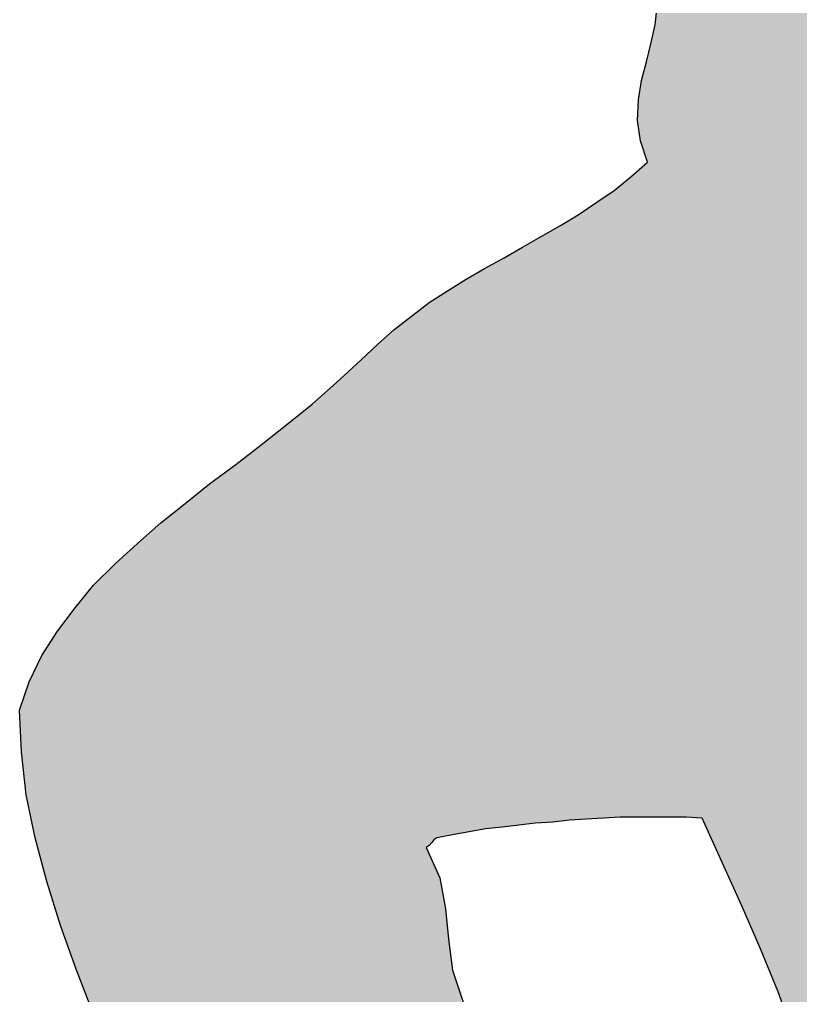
# Model space of a CAD drawing. Extents: x -56 to 20, y -64 to 129.
# Drawn here: x -36.37 to -5.65, y -4.65 to 33.75 of the extents above; entities that cross this region are included whole.
import ezdxf

# ---------------------------------------------------------------- set-up
doc = ezdxf.new("R2010")
doc.units = 0
doc.layers.get('0').update_dxf_attribs({"linetype": 'CONTINUOUS'})

# ---------------------------------------------------------------- blocks, each defined once
blk = doc.blocks.new('*U0')
for points in [[(-5.384, -7.914), (-5.921, 106.252), (-5.384, 106.42)], [(-5.959, -6.085), (-6.496, 105.971), (-5.959, 106.24)], [(-5.921, -6.189), (-5.959, 106.24), (-5.921, 106.252)], [(-5.959, -6.085), (-5.959, 106.24), (-5.921, -6.189)], [(-5.921, -6.189), (-5.921, 106.252), (-5.384, -7.914)], [(-7.033, -3.283), (-7.225, 105.491), (-7.033, 105.627)], [(-6.534, -4.502), (-7.033, 105.627), (-6.534, 105.947)], [(-7.033, -3.283), (-7.033, 105.627), (-6.534, -4.502)], [(-6.496, -4.606), (-6.534, 105.947), (-6.496, 105.971)], [(-6.534, -4.502), (-6.534, 105.947), (-6.496, -4.606)], [(-6.496, -4.606), (-6.496, 105.971), (-5.959, -6.085)], [(-7.57, -2.015), (-7.954, 104.919), (-7.57, 105.244)], [(-7.225, -2.815), (-7.57, 105.244), (-7.225, 105.491)], [(-7.57, -2.015), (-7.57, 105.244), (-7.225, -2.815)], [(-7.225, -2.815), (-7.225, 105.491), (-7.033, -3.283)], [(-8.068, -0.875), (-8.452, 104.466), (-8.068, 104.821)], [(-7.954, -1.128), (-8.068, 104.821), (-7.954, 104.919)], [(-8.068, -0.875), (-8.068, 104.821), (-7.954, -1.128)], [(-7.954, -1.128), (-7.954, 104.919), (-7.57, -2.015)], [(-8.452, -0.032), (-8.452, 104.466), (-8.068, -0.875)], [(-8.566, 0.221), (-8.606, 99.007), (-8.566, 99.062)], [(-8.452, -0.032), (-8.566, 99.062), (-8.452, 99.223)], [(-8.566, 0.221), (-8.566, 99.062), (-8.452, -0.032)], [(-8.835, 0.811), (-8.989, 98.519), (-8.835, 98.685)], [(-8.72, 0.559), (-8.835, 98.685), (-8.72, 98.846)], [(-8.835, 0.811), (-8.835, 98.685), (-8.72, 0.559)], [(-8.681, 0.473), (-8.72, 98.846), (-8.681, 98.901)], [(-8.72, 0.559), (-8.72, 98.846), (-8.681, 0.473)], [(-8.606, 0.307), (-8.681, 98.901), (-8.606, 99.007)], [(-8.681, 0.473), (-8.681, 98.901), (-8.606, 0.307)], [(-8.606, 0.307), (-8.606, 99.007), (-8.566, 0.221)], [(-9.181, 1.569), (-9.295, 98.187), (-9.181, 98.312)], [(-9.104, 1.4), (-9.181, 98.312), (-9.104, 98.395)], [(-9.181, 1.569), (-9.181, 98.312), (-9.104, 1.4)], [(-8.989, 1.149), (-9.104, 98.395), (-8.989, 98.519)], [(-9.104, 1.4), (-9.104, 98.395), (-8.989, 1.149)], [(-8.989, 1.149), (-8.989, 98.519), (-8.835, 0.811)], [(-9.525, 2.324), (-9.564, 97.874), (-9.525, 97.92)], [(-9.372, 1.989), (-9.525, 97.92), (-9.372, 98.098)], [(-9.525, 2.324), (-9.525, 97.92), (-9.372, 1.989)], [(-9.295, 1.821), (-9.372, 98.098), (-9.295, 98.187)], [(-9.372, 1.989), (-9.372, 98.098), (-9.295, 1.821)], [(-9.295, 1.821), (-9.295, 98.187), (-9.181, 1.569)], [(-9.755, 2.338), (-10.139, 97.236), (-9.755, 97.65)], [(-9.641, 2.331), (-9.755, 97.65), (-9.641, 97.784)], [(-9.755, 2.338), (-9.755, 97.65), (-9.641, 2.331)], [(-9.564, 2.326), (-9.641, 97.784), (-9.564, 97.874)], [(-9.641, 2.331), (-9.641, 97.784), (-9.564, 2.326)], [(-9.564, 2.326), (-9.564, 97.874), (-9.525, 2.324)], [(-10.216, 2.361), (-10.293, 97.033), (-10.216, 97.152)], [(-10.177, 2.361), (-10.216, 97.152), (-10.177, 97.195)], [(-10.216, 2.361), (-10.216, 97.152), (-10.177, 2.361)], [(-10.139, 2.361), (-10.177, 97.195), (-10.139, 97.236)], [(-10.177, 2.361), (-10.177, 97.195), (-10.139, 2.361)], [(-10.139, 2.361), (-10.139, 97.236), (-9.755, 2.338)], [(-10.445, 2.361), (-10.561, 96.615), (-10.445, 96.796)], [(-10.293, 2.361), (-10.445, 96.796), (-10.293, 97.033)], [(-10.445, 2.361), (-10.445, 96.796), (-10.293, 2.361)], [(-10.293, 2.361), (-10.293, 97.033), (-10.216, 2.361)], [(-10.561, 2.361), (-10.637, 96.451), (-10.561, 96.615)], [(-10.637, 2.361), (-10.637, 96.451), (-10.561, 2.361)], [(-10.561, 2.361), (-10.561, 96.615), (-10.445, 2.361)], [(-10.676, 2.361), (-10.791, 94.481), (-10.676, 94.957)], [(-10.637, 2.361), (-10.676, 94.957), (-10.637, 95.119)], [(-10.676, 2.361), (-10.676, 94.957), (-10.637, 2.361)], [(-10.791, 2.361), (-10.828, 94.324), (-10.791, 94.481)], [(-10.791, 2.361), (-10.791, 94.481), (-10.676, 2.361)], [(-10.905, 2.361), (-11.289, 93.621), (-10.905, 94.113)], [(-10.868, 2.361), (-10.905, 94.113), (-10.868, 94.161)], [(-10.905, 2.361), (-10.905, 94.113), (-10.868, 2.361)], [(-10.828, 2.361), (-10.868, 94.161), (-10.828, 94.324)], [(-10.868, 2.361), (-10.868, 94.161), (-10.828, 2.361)], [(-10.828, 2.361), (-10.828, 94.324), (-10.791, 2.361)], [(-11.289, 2.361), (-11.289, 93.621), (-10.905, 2.361)], [(-11.289, 2.361), (-11.366, 33.536), (-11.289, 34.265)], [(-11.366, 2.361), (-11.405, 33.36), (-11.366, 33.536)], [(-11.366, 2.361), (-11.366, 33.536), (-11.289, 2.361)], [(-11.443, 2.361), (-11.52, 32.845), (-11.443, 33.191)], [(-11.405, 2.361), (-11.443, 33.191), (-11.405, 33.36)], [(-11.443, 2.361), (-11.443, 33.191), (-11.405, 2.361)], [(-11.405, 2.361), (-11.405, 33.36), (-11.366, 2.361)], [(-11.52, 2.361), (-11.672, 32.237), (-11.52, 32.845)], [(-11.52, 2.361), (-11.52, 32.845), (-11.443, 2.361)], [(-11.711, 28.254), (-11.903, 31.351), (-11.711, 32.08)], [(-11.672, 28.131), (-11.711, 32.08), (-11.672, 32.237)], [(-11.711, 28.254), (-11.711, 32.08), (-11.672, 28.131)], [(-11.672, 2.361), (-11.672, 32.237), (-11.52, 2.361)], [(-11.903, 28.856), (-11.941, 31.099), (-11.903, 31.351)], [(-11.903, 28.856), (-11.903, 31.351), (-11.711, 28.254)], [(-11.941, 28.974), (-12.018, 30.584), (-11.941, 31.099)], [(-11.941, 28.974), (-11.941, 31.099), (-11.903, 28.856)], [(-12.018, 29.508), (-12.057, 29.78), (-12.018, 30.584)], [(-12.018, 29.508), (-12.018, 30.584), (-11.941, 28.974)], [(-11.711, 2.361), (-11.903, 27.927), (-11.711, 28.096)], [(-11.672, 2.361), (-11.711, 28.096), (-11.672, 28.131)], [(-11.711, 2.361), (-11.711, 28.096), (-11.672, 2.361)], [(-12.095, 2.361), (-12.324, 27.556), (-12.095, 27.758)], [(-12.057, 2.361), (-12.095, 27.758), (-12.057, 27.791)], [(-12.095, 2.361), (-12.095, 27.758), (-12.057, 2.361)], [(-12.018, 2.361), (-12.057, 27.791), (-12.018, 27.826)], [(-12.057, 2.361), (-12.057, 27.791), (-12.018, 2.361)], [(-11.941, 2.361), (-12.018, 27.826), (-11.941, 27.894)], [(-12.018, 2.361), (-12.018, 27.826), (-11.941, 2.361)], [(-11.903, 2.361), (-11.941, 27.894), (-11.903, 27.927)], [(-11.941, 2.361), (-11.941, 27.894), (-11.903, 2.361)], [(-11.903, 2.361), (-11.903, 27.927), (-11.711, 2.361)], [(-12.516, 2.361), (-12.709, 27.239), (-12.516, 27.398)], [(-12.324, 2.361), (-12.516, 27.398), (-12.324, 27.556)], [(-12.516, 2.361), (-12.516, 27.398), (-12.324, 2.361)], [(-12.324, 2.361), (-12.324, 27.556), (-12.095, 2.361)], [(-13.168, 2.337), (-13.207, 26.865), (-13.168, 26.891)], [(-13.13, 2.339), (-13.168, 26.891), (-13.13, 26.916)], [(-13.168, 2.337), (-13.168, 26.891), (-13.13, 2.339)], [(-13.053, 2.344), (-13.13, 26.916), (-13.053, 26.967)], [(-13.13, 2.339), (-13.13, 26.916), (-13.053, 2.344)], [(-13.015, 2.346), (-13.053, 26.967), (-13.015, 26.992)], [(-13.053, 2.344), (-13.053, 26.967), (-13.015, 2.346)], [(-12.976, 2.348), (-13.015, 26.992), (-12.976, 27.018)], [(-13.015, 2.346), (-13.015, 26.992), (-12.976, 2.348)], [(-12.938, 2.35), (-12.976, 27.018), (-12.938, 27.05)], [(-12.976, 2.348), (-12.976, 27.018), (-12.938, 2.35)], [(-12.747, 2.361), (-12.938, 27.05), (-12.747, 27.208)], [(-12.938, 2.35), (-12.938, 27.05), (-12.747, 2.361)], [(-12.709, 2.361), (-12.747, 27.208), (-12.709, 27.239)], [(-12.747, 2.361), (-12.747, 27.208), (-12.709, 2.361)], [(-12.709, 2.361), (-12.709, 27.239), (-12.516, 2.361)], [(-13.744, 2.305), (-14.011, 26.323), (-13.744, 26.506)], [(-13.667, 2.309), (-13.744, 26.506), (-13.667, 26.558)], [(-13.744, 2.305), (-13.744, 26.506), (-13.667, 2.309)], [(-13.513, 2.317), (-13.667, 26.558), (-13.513, 26.661)], [(-13.667, 2.309), (-13.667, 26.558), (-13.513, 2.317)], [(-13.475, 2.319), (-13.513, 26.661), (-13.475, 26.686)], [(-13.513, 2.317), (-13.513, 26.661), (-13.475, 2.319)], [(-13.436, 2.322), (-13.475, 26.686), (-13.436, 26.712)], [(-13.475, 2.319), (-13.475, 26.686), (-13.436, 2.322)], [(-13.398, 2.324), (-13.436, 26.712), (-13.398, 26.737)], [(-13.436, 2.322), (-13.436, 26.712), (-13.398, 2.324)], [(-13.359, 2.326), (-13.398, 26.737), (-13.359, 26.763)], [(-13.398, 2.324), (-13.398, 26.737), (-13.359, 2.326)], [(-13.321, 2.328), (-13.359, 26.763), (-13.321, 26.788)], [(-13.359, 2.326), (-13.359, 26.763), (-13.321, 2.328)], [(-13.245, 2.333), (-13.321, 26.788), (-13.245, 26.84)], [(-13.321, 2.328), (-13.321, 26.788), (-13.245, 2.333)], [(-13.207, 2.335), (-13.245, 26.84), (-13.207, 26.865)], [(-13.245, 2.333), (-13.245, 26.84), (-13.207, 2.335)], [(-13.207, 2.335), (-13.207, 26.865), (-13.168, 2.337)], [(-14.203, 2.279), (-14.396, 26.06), (-14.203, 26.192)], [(-14.165, 2.281), (-14.203, 26.192), (-14.165, 26.218)], [(-14.203, 2.279), (-14.203, 26.192), (-14.165, 2.281)], [(-14.088, 2.286), (-14.165, 26.218), (-14.088, 26.271)], [(-14.165, 2.281), (-14.165, 26.218), (-14.088, 2.286)], [(-14.011, 2.29), (-14.088, 26.271), (-14.011, 26.323)], [(-14.088, 2.286), (-14.088, 26.271), (-14.011, 2.29)], [(-14.011, 2.29), (-14.011, 26.323), (-13.744, 2.305)], [(-14.932, 2.224), (-15.086, 25.638), (-14.932, 25.732)], [(-14.894, 2.228), (-14.932, 25.732), (-14.894, 25.755)], [(-14.932, 2.224), (-14.932, 25.732), (-14.894, 2.228)], [(-14.74, 2.247), (-14.894, 25.755), (-14.74, 25.849)], [(-14.894, 2.228), (-14.894, 25.755), (-14.74, 2.247)], [(-14.396, 2.267), (-14.74, 25.849), (-14.396, 26.06)], [(-14.74, 2.247), (-14.74, 25.849), (-14.396, 2.267)], [(-14.396, 2.267), (-14.396, 26.06), (-14.203, 2.279)], [(-15.584, 2.159), (-15.815, 25.237), (-15.584, 25.364)], [(-15.546, 2.161), (-15.584, 25.364), (-15.546, 25.385)], [(-15.584, 2.159), (-15.584, 25.364), (-15.546, 2.161)], [(-15.507, 2.163), (-15.546, 25.385), (-15.507, 25.406)], [(-15.546, 2.161), (-15.546, 25.385), (-15.507, 2.163)], [(-15.392, 2.17), (-15.507, 25.406), (-15.392, 25.469)], [(-15.507, 2.163), (-15.507, 25.406), (-15.392, 2.17)], [(-15.277, 2.183), (-15.392, 25.469), (-15.277, 25.532)], [(-15.392, 2.17), (-15.392, 25.469), (-15.277, 2.183)], [(-15.24, 2.188), (-15.277, 25.532), (-15.24, 25.553)], [(-15.277, 2.183), (-15.277, 25.532), (-15.24, 2.188)], [(-15.123, 2.201), (-15.24, 25.553), (-15.123, 25.617)], [(-15.24, 2.188), (-15.24, 25.553), (-15.123, 2.201)], [(-15.086, 2.206), (-15.123, 25.617), (-15.086, 25.638)], [(-15.123, 2.201), (-15.123, 25.617), (-15.086, 2.206)], [(-15.086, 2.206), (-15.086, 25.638), (-14.932, 2.224)], [(-16.236, 2.114), (-16.466, 24.861), (-16.236, 24.994)], [(-16.159, 2.123), (-16.236, 24.994), (-16.159, 25.039)], [(-16.236, 2.114), (-16.236, 24.994), (-16.159, 2.123)], [(-16.083, 2.132), (-16.159, 25.039), (-16.083, 25.083)], [(-16.159, 2.123), (-16.159, 25.039), (-16.083, 2.132)], [(-16.006, 2.136), (-16.083, 25.083), (-16.006, 25.127)], [(-16.083, 2.132), (-16.083, 25.083), (-16.006, 2.136)], [(-15.852, 2.145), (-16.006, 25.127), (-15.852, 25.217)], [(-16.006, 2.136), (-16.006, 25.127), (-15.852, 2.145)], [(-15.815, 2.147), (-15.852, 25.217), (-15.815, 25.237)], [(-15.852, 2.145), (-15.852, 25.217), (-15.815, 2.147)], [(-15.815, 2.147), (-15.815, 25.237), (-15.584, 2.159)], [(-16.811, 2.046), (-16.964, 24.573), (-16.811, 24.662)], [(-16.773, 2.051), (-16.811, 24.662), (-16.773, 24.683)], [(-16.811, 2.046), (-16.811, 24.662), (-16.773, 2.051)], [(-16.735, 2.055), (-16.773, 24.683), (-16.735, 24.705)], [(-16.773, 2.051), (-16.773, 24.683), (-16.735, 2.055)], [(-16.619, 2.069), (-16.735, 24.705), (-16.619, 24.772)], [(-16.735, 2.055), (-16.735, 24.705), (-16.619, 2.069)], [(-16.581, 2.073), (-16.619, 24.772), (-16.581, 24.794)], [(-16.619, 2.069), (-16.619, 24.772), (-16.581, 2.073)], [(-16.504, 2.082), (-16.581, 24.794), (-16.504, 24.839)], [(-16.581, 2.073), (-16.581, 24.794), (-16.504, 2.082)], [(-16.466, 2.087), (-16.504, 24.839), (-16.466, 24.861)], [(-16.504, 2.082), (-16.504, 24.839), (-16.466, 2.087)], [(-16.466, 2.087), (-16.466, 24.861), (-16.236, 2.114)], [(-17.579, 1.956), (-17.654, 24.183), (-17.579, 24.225)], [(-17.425, 1.974), (-17.579, 24.225), (-17.425, 24.31)], [(-17.579, 1.956), (-17.579, 24.225), (-17.425, 1.974)], [(-17.387, 1.978), (-17.425, 24.31), (-17.387, 24.331)], [(-17.425, 1.974), (-17.425, 24.31), (-17.387, 1.978)], [(-17.348, 1.983), (-17.387, 24.331), (-17.348, 24.352)], [(-17.387, 1.978), (-17.387, 24.331), (-17.348, 1.983)], [(-17.31, 1.987), (-17.348, 24.352), (-17.31, 24.373)], [(-17.348, 1.983), (-17.348, 24.352), (-17.31, 1.987)], [(-17.271, 1.992), (-17.31, 24.373), (-17.271, 24.396)], [(-17.31, 1.987), (-17.31, 24.373), (-17.271, 1.992)], [(-17.194, 2.001), (-17.271, 24.396), (-17.194, 24.44)], [(-17.271, 1.992), (-17.271, 24.396), (-17.194, 2.001)], [(-17.079, 2.014), (-17.194, 24.44), (-17.079, 24.506)], [(-17.194, 2.001), (-17.194, 24.44), (-17.079, 2.014)], [(-17.002, 2.023), (-17.079, 24.506), (-17.002, 24.551)], [(-17.079, 2.014), (-17.079, 24.506), (-17.002, 2.023)], [(-16.964, 2.028), (-17.002, 24.551), (-16.964, 24.573)], [(-17.002, 2.023), (-17.002, 24.551), (-16.964, 2.028)], [(-16.964, 2.028), (-16.964, 24.573), (-16.811, 2.046)], [(-18.19, 1.875), (-18.458, 23.729), (-18.19, 23.884)], [(-18.075, 1.896), (-18.19, 23.884), (-18.075, 23.95)], [(-18.19, 1.875), (-18.19, 23.884), (-18.075, 1.896)], [(-18.037, 1.903), (-18.075, 23.95), (-18.037, 23.971)], [(-18.075, 1.896), (-18.075, 23.95), (-18.037, 1.903)], [(-18, 1.907), (-18.037, 23.971), (-18, 23.992)], [(-18.037, 1.903), (-18.037, 23.971), (-18, 1.907)], [(-17.885, 1.92), (-18, 23.992), (-17.885, 24.055)], [(-18, 1.907), (-18, 23.992), (-17.885, 1.92)], [(-17.846, 1.925), (-17.885, 24.055), (-17.846, 24.077)], [(-17.885, 1.92), (-17.885, 24.055), (-17.846, 1.925)], [(-17.693, 1.943), (-17.846, 24.077), (-17.693, 24.161)], [(-17.846, 1.925), (-17.846, 24.077), (-17.693, 1.943)], [(-17.654, 1.947), (-17.693, 24.161), (-17.654, 24.183)], [(-17.693, 1.943), (-17.693, 24.161), (-17.654, 1.947)], [(-17.654, 1.947), (-17.654, 24.183), (-17.579, 1.956)], [(-18.842, 1.759), (-18.996, 23.408), (-18.842, 23.506)], [(-18.804, 1.766), (-18.842, 23.506), (-18.804, 23.529)], [(-18.842, 1.759), (-18.842, 23.506), (-18.804, 1.766)], [(-18.765, 1.773), (-18.804, 23.529), (-18.765, 23.552)], [(-18.804, 1.766), (-18.804, 23.529), (-18.765, 1.773)], [(-18.688, 1.786), (-18.765, 23.552), (-18.688, 23.597)], [(-18.765, 1.773), (-18.765, 23.552), (-18.688, 1.786)], [(-18.65, 1.793), (-18.688, 23.597), (-18.65, 23.618)], [(-18.688, 1.786), (-18.688, 23.597), (-18.65, 1.793)], [(-18.612, 1.8), (-18.65, 23.618), (-18.612, 23.64)], [(-18.65, 1.793), (-18.65, 23.618), (-18.612, 1.8)], [(-18.573, 1.807), (-18.612, 23.64), (-18.573, 23.663)], [(-18.612, 1.8), (-18.612, 23.64), (-18.573, 1.807)], [(-18.535, 1.814), (-18.573, 23.663), (-18.535, 23.685)], [(-18.573, 1.807), (-18.573, 23.663), (-18.535, 1.814)], [(-18.496, 1.821), (-18.535, 23.685), (-18.496, 23.707)], [(-18.535, 1.814), (-18.535, 23.685), (-18.496, 1.821)], [(-18.458, 1.827), (-18.496, 23.707), (-18.458, 23.729)], [(-18.496, 1.821), (-18.496, 23.707), (-18.458, 1.827)], [(-18.458, 1.827), (-18.458, 23.729), (-18.19, 1.875)], [(-19.531, 1.636), (-19.608, 23.021), (-19.531, 23.069)], [(-19.494, 1.643), (-19.531, 23.069), (-19.494, 23.093)], [(-19.531, 1.636), (-19.531, 23.069), (-19.494, 1.643)], [(-19.34, 1.672), (-19.494, 23.093), (-19.34, 23.19)], [(-19.494, 1.643), (-19.494, 23.093), (-19.34, 1.672)], [(-19.264, 1.685), (-19.34, 23.19), (-19.264, 23.238)], [(-19.34, 1.672), (-19.34, 23.19), (-19.264, 1.685)], [(-18.996, 1.732), (-19.264, 23.238), (-18.996, 23.408)], [(-19.264, 1.685), (-19.264, 23.238), (-18.996, 1.732)], [(-18.996, 1.732), (-18.996, 23.408), (-18.842, 1.759)], [(-20.146, 1.365), (-20.26, 22.609), (-20.146, 22.681)], [(-20.108, 1.422), (-20.146, 22.681), (-20.108, 22.705)], [(-20.146, 1.365), (-20.146, 22.681), (-20.108, 1.422)], [(-20.069, 1.48), (-20.108, 22.705), (-20.069, 22.73)], [(-20.108, 1.422), (-20.108, 22.705), (-20.069, 1.48)], [(-19.954, 1.557), (-20.069, 22.73), (-19.954, 22.802)], [(-20.069, 1.48), (-20.069, 22.73), (-19.954, 1.557)], [(-19.877, 1.571), (-19.954, 22.802), (-19.877, 22.851)], [(-19.954, 1.557), (-19.954, 22.802), (-19.877, 1.571)], [(-19.839, 1.578), (-19.877, 22.851), (-19.839, 22.875)], [(-19.877, 1.571), (-19.877, 22.851), (-19.839, 1.578)], [(-19.685, 1.607), (-19.839, 22.875), (-19.685, 22.972)], [(-19.839, 1.578), (-19.839, 22.875), (-19.685, 1.607)], [(-19.608, 1.622), (-19.685, 22.972), (-19.608, 23.021)], [(-19.685, 1.607), (-19.685, 22.972), (-19.608, 1.622)], [(-19.608, 1.622), (-19.608, 23.021), (-19.531, 1.636)], [(-20.683, -36.296), (-20.951, 22.072), (-20.683, 22.28)], [(-20.491, -36.368), (-20.683, 22.28), (-20.491, 22.429)], [(-20.683, -36.296), (-20.683, 22.28), (-20.491, -36.368)], [(-20.377, -36.404), (-20.491, 22.429), (-20.377, 22.519)], [(-20.491, -36.368), (-20.491, 22.429), (-20.377, -36.404)], [(-20.26, 1.251), (-20.377, 22.519), (-20.26, 22.609)], [(-20.377, 1.174), (-20.377, 22.519), (-20.26, 1.251)], [(-20.26, 1.251), (-20.26, 22.609), (-20.146, 1.365)], [(-21.104, -36.137), (-21.258, 21.833), (-21.104, 21.953)], [(-20.951, -36.195), (-21.104, 21.953), (-20.951, 22.072)], [(-21.104, -36.137), (-21.104, 21.953), (-20.951, -36.195)], [(-20.951, -36.195), (-20.951, 22.072), (-20.683, -36.296)], [(-21.641, -35.869), (-21.718, 21.467), (-21.641, 21.534)], [(-21.258, -36.06), (-21.641, 21.534), (-21.258, 21.833)], [(-21.641, -35.869), (-21.641, 21.534), (-21.258, -36.06)], [(-21.258, -36.06), (-21.258, 21.833), (-21.104, -36.137)], [(-21.833, -35.774), (-22.293, 20.959), (-21.833, 21.365)], [(-21.718, -35.831), (-21.833, 21.365), (-21.718, 21.467)], [(-21.833, -35.774), (-21.833, 21.365), (-21.718, -35.831)], [(-21.718, -35.831), (-21.718, 21.467), (-21.641, -35.869)], [(-22.447, -35.452), (-22.639, 20.635), (-22.447, 20.815)], [(-22.331, -35.525), (-22.447, 20.815), (-22.331, 20.924)], [(-22.447, -35.452), (-22.447, 20.815), (-22.331, -35.525)], [(-22.293, -35.543), (-22.331, 20.924), (-22.293, 20.959)], [(-22.331, -35.525), (-22.331, 20.924), (-22.293, -35.543)], [(-22.293, -35.543), (-22.293, 20.959), (-21.833, -35.774)], [(-22.639, -35.332), (-22.945, 20.347), (-22.639, 20.635)], [(-22.639, -35.332), (-22.639, 20.635), (-22.447, -35.452)], [(-23.099, -35.045), (-23.559, 19.781), (-23.099, 20.205)], [(-22.945, -35.141), (-23.099, 20.205), (-22.945, 20.347)], [(-23.099, -35.045), (-23.099, 20.205), (-22.945, -35.141)], [(-22.945, -35.141), (-22.945, 20.347), (-22.639, -35.332)], [(-23.635, -34.712), (-23.789, 19.57), (-23.635, 19.711)], [(-23.559, -34.756), (-23.635, 19.711), (-23.559, 19.781)], [(-23.635, -34.712), (-23.635, 19.711), (-23.559, -34.756)], [(-23.559, -34.756), (-23.559, 19.781), (-23.099, -35.045)], [(-24.172, -34.396), (-24.211, 19.193), (-24.172, 19.227)], [(-23.903, -34.554), (-24.172, 19.227), (-23.903, 19.464)], [(-24.172, -34.396), (-24.172, 19.227), (-23.903, -34.554)], [(-23.789, -34.622), (-23.903, 19.464), (-23.789, 19.57)], [(-23.903, -34.554), (-23.903, 19.464), (-23.789, -34.622)], [(-23.789, -34.622), (-23.789, 19.57), (-23.635, -34.712)], [(-24.632, -34.137), (-24.824, 18.654), (-24.632, 18.822)], [(-24.594, -34.158), (-24.632, 18.822), (-24.594, 18.855)], [(-24.632, -34.137), (-24.632, 18.822), (-24.594, -34.158)], [(-24.211, -34.373), (-24.594, 18.855), (-24.211, 19.193)], [(-24.594, -34.158), (-24.594, 18.855), (-24.211, -34.373)], [(-24.211, -34.373), (-24.211, 19.193), (-24.172, -34.396)], [(-24.862, -34.009), (-25.169, 18.372), (-24.862, 18.62)], [(-24.824, -34.029), (-24.862, 18.62), (-24.824, 18.654)], [(-24.862, -34.009), (-24.862, 18.62), (-24.824, -34.029)], [(-24.824, -34.029), (-24.824, 18.654), (-24.632, -34.137)], [(-25.513, -33.668), (-25.705, 17.94), (-25.513, 18.095)], [(-25.476, -33.683), (-25.513, 18.095), (-25.476, 18.125)], [(-25.513, -33.668), (-25.513, 18.095), (-25.476, -33.683)], [(-25.169, -33.846), (-25.476, 18.125), (-25.169, 18.372)], [(-25.476, -33.683), (-25.476, 18.125), (-25.169, -33.846)], [(-25.169, -33.846), (-25.169, 18.372), (-24.862, -34.009)], [(-25.859, -25.669), (-26.128, 17.599), (-25.859, 17.816)], [(-25.705, -33.589), (-25.859, 17.816), (-25.705, 17.94)], [(-25.859, -33.525), (-25.859, 17.816), (-25.705, -33.589)], [(-25.705, -33.589), (-25.705, 17.94), (-25.513, -33.668)], [(-26.434, -22.334), (-26.78, 17.072), (-26.434, 17.352)], [(-26.396, -22.724), (-26.434, 17.352), (-26.396, 17.382)], [(-26.434, -22.334), (-26.434, 17.352), (-26.396, -22.724)], [(-26.319, -23.521), (-26.396, 17.382), (-26.319, 17.444)], [(-26.396, -22.724), (-26.396, 17.382), (-26.319, -23.521)], [(-26.205, -24.673), (-26.319, 17.444), (-26.205, 17.537)], [(-26.319, -23.521), (-26.319, 17.444), (-26.205, -24.673)], [(-26.128, -24.894), (-26.205, 17.537), (-26.128, 17.599)], [(-26.205, -24.673), (-26.205, 17.537), (-26.128, -24.894)], [(-26.128, -24.894), (-26.128, 17.599), (-25.859, -25.669)], [(-26.971, -20.644), (-27.201, 16.745), (-26.971, 16.922)], [(-26.934, -20.75), (-26.971, 16.922), (-26.934, 16.951)], [(-26.971, -20.644), (-26.971, 16.922), (-26.934, -20.75)], [(-26.857, -20.966), (-26.934, 16.951), (-26.857, 17.01)], [(-26.934, -20.75), (-26.934, 16.951), (-26.857, -20.966)], [(-26.78, -21.182), (-26.857, 17.01), (-26.78, 17.072)], [(-26.857, -20.966), (-26.857, 17.01), (-26.78, -21.182)], [(-26.78, -21.182), (-26.78, 17.072), (-26.434, -22.334)], [(-27.394, -19.457), (-27.623, 16.42), (-27.394, 16.597)], [(-27.24, -19.889), (-27.394, 16.597), (-27.24, 16.715)], [(-27.394, -19.457), (-27.394, 16.597), (-27.24, -19.889)], [(-27.201, -20), (-27.24, 16.715), (-27.201, 16.745)], [(-27.24, -19.889), (-27.24, 16.715), (-27.201, -20)], [(-27.201, -20), (-27.201, 16.745), (-26.971, -20.644)], [(-28.007, -17.835), (-28.046, 16.101), (-28.007, 16.13)], [(-27.853, -18.242), (-28.007, 16.13), (-27.853, 16.244)], [(-28.007, -17.835), (-28.007, 16.13), (-27.853, -18.242)], [(-27.623, -18.85), (-27.853, 16.244), (-27.623, 16.42)], [(-27.853, -18.242), (-27.853, 16.244), (-27.623, -18.85)], [(-27.623, -18.85), (-27.623, 16.42), (-27.394, -19.457)], [(-28.429, -16.802), (-28.735, 15.591), (-28.429, 15.817)], [(-28.352, -16.988), (-28.429, 15.817), (-28.352, 15.874)], [(-28.429, -16.802), (-28.429, 15.817), (-28.352, -16.988)], [(-28.313, -17.083), (-28.352, 15.874), (-28.313, 15.903)], [(-28.352, -16.988), (-28.352, 15.874), (-28.313, -17.083)], [(-28.046, -17.731), (-28.313, 15.903), (-28.046, 16.101)], [(-28.313, -17.083), (-28.313, 15.903), (-28.046, -17.731)], [(-28.046, -17.731), (-28.046, 16.101), (-28.007, -17.835)], [(-28.889, -15.701), (-29.042, 15.355), (-28.889, 15.477)], [(-28.85, -15.791), (-28.889, 15.477), (-28.85, 15.506)], [(-28.889, -15.701), (-28.889, 15.477), (-28.85, -15.791)], [(-28.773, -15.968), (-28.85, 15.506), (-28.773, 15.563)], [(-28.85, -15.791), (-28.85, 15.506), (-28.773, -15.968)], [(-28.735, -16.06), (-28.773, 15.563), (-28.735, 15.591)], [(-28.773, -15.968), (-28.773, 15.563), (-28.735, -16.06)], [(-28.735, -16.06), (-28.735, 15.591), (-28.429, -16.802)], [(-29.348, -14.645), (-29.54, 14.956), (-29.348, 15.109)], [(-29.273, -14.819), (-29.348, 15.109), (-29.273, 15.17)], [(-29.348, -14.645), (-29.348, 15.109), (-29.273, -14.819)], [(-29.156, -15.086), (-29.273, 15.17), (-29.156, 15.263)], [(-29.273, -14.819), (-29.273, 15.17), (-29.156, -15.086)], [(-29.042, -15.35), (-29.156, 15.263), (-29.042, 15.355)], [(-29.156, -15.086), (-29.156, 15.263), (-29.042, -15.35)], [(-29.042, -15.35), (-29.042, 15.355), (-28.889, -15.701)], [(-29.925, -13.362), (-30.116, 14.494), (-29.925, 14.647)], [(-29.848, -13.53), (-29.925, 14.647), (-29.848, 14.709)], [(-29.925, -13.362), (-29.925, 14.647), (-29.848, -13.53)], [(-29.733, -13.781), (-29.848, 14.709), (-29.733, 14.801)], [(-29.848, -13.53), (-29.848, 14.709), (-29.733, -13.781)], [(-29.54, -14.204), (-29.733, 14.801), (-29.54, 14.956)], [(-29.733, -13.781), (-29.733, 14.801), (-29.54, -14.204)], [(-29.54, -14.204), (-29.54, 14.956), (-29.348, -14.645)], [(-30.46, -12.189), (-30.537, 14.157), (-30.46, 14.219)], [(-30.346, -12.44), (-30.46, 14.219), (-30.346, 14.31)], [(-30.46, -12.189), (-30.46, 14.219), (-30.346, -12.44)], [(-30.192, -12.777), (-30.346, 14.31), (-30.192, 14.434)], [(-30.346, -12.44), (-30.346, 14.31), (-30.192, -12.777)], [(-30.116, -12.942), (-30.192, 14.434), (-30.116, 14.494)], [(-30.192, -12.777), (-30.192, 14.434), (-30.116, -12.942)], [(-30.116, -12.942), (-30.116, 14.494), (-29.925, -13.362)], [(-30.806, -11.432), (-30.96, 13.808), (-30.806, 13.942)], [(-30.691, -11.683), (-30.806, 13.942), (-30.691, 14.034)], [(-30.806, -11.432), (-30.806, 13.942), (-30.691, -11.683)], [(-30.652, -11.769), (-30.691, 14.034), (-30.652, 14.065)], [(-30.691, -11.683), (-30.691, 14.034), (-30.652, -11.769)], [(-30.537, -12.02), (-30.652, 14.065), (-30.537, 14.157)], [(-30.652, -11.769), (-30.652, 14.065), (-30.537, -12.02)], [(-30.537, -12.02), (-30.537, 14.157), (-30.46, -12.189)], [(-31.381, -10.148), (-31.687, 13.172), (-31.381, 13.44)], [(-31.343, -10.235), (-31.381, 13.44), (-31.343, 13.473)], [(-31.381, -10.148), (-31.381, 13.44), (-31.343, -10.235)], [(-31.151, -10.676), (-31.343, 13.473), (-31.151, 13.64)], [(-31.343, -10.235), (-31.343, 13.473), (-31.151, -10.676)], [(-30.96, -11.095), (-31.151, 13.64), (-30.96, 13.808)], [(-31.151, -10.676), (-31.151, 13.64), (-30.96, -11.095)], [(-30.96, -11.095), (-30.96, 13.808), (-30.806, -11.432)], [(-31.803, -9.176), (-31.841, 13.033), (-31.803, 13.067)], [(-31.726, -9.353), (-31.803, 13.067), (-31.726, 13.138)], [(-31.803, -9.176), (-31.803, 13.067), (-31.726, -9.353)], [(-31.687, -9.443), (-31.726, 13.138), (-31.687, 13.172)], [(-31.726, -9.353), (-31.726, 13.138), (-31.687, -9.443)], [(-31.687, -9.443), (-31.687, 13.172), (-31.381, -10.148)], [(-32.224, -8.241), (-32.493, 12.437), (-32.224, 12.682)], [(-32.187, -8.324), (-32.224, 12.682), (-32.187, 12.717)], [(-32.224, -8.241), (-32.224, 12.682), (-32.187, -8.324)], [(-32.072, -8.575), (-32.187, 12.717), (-32.072, 12.822)], [(-32.187, -8.324), (-32.187, 12.717), (-32.072, -8.575)], [(-31.918, -8.912), (-32.072, 12.822), (-31.918, 12.963)], [(-32.072, -8.575), (-32.072, 12.822), (-31.918, -8.912)], [(-31.841, -9.089), (-31.918, 12.963), (-31.841, 13.033)], [(-31.918, -8.912), (-31.918, 12.963), (-31.841, -9.089)], [(-31.841, -9.089), (-31.841, 13.033), (-31.803, -9.176)], [(-32.608, -7.402), (-32.724, 12.216), (-32.608, 12.332)], [(-32.531, -7.57), (-32.608, 12.332), (-32.531, 12.402)], [(-32.608, -7.402), (-32.608, 12.332), (-32.531, -7.57)], [(-32.493, -7.653), (-32.531, 12.402), (-32.493, 12.437)], [(-32.531, -7.57), (-32.531, 12.402), (-32.493, -7.653)], [(-32.493, -7.653), (-32.493, 12.437), (-32.224, -8.241)], [(-32.991, -6.5), (-33.183, 11.757), (-32.991, 11.949)], [(-32.876, -6.778), (-32.991, 11.949), (-32.876, 12.063)], [(-32.991, -6.5), (-32.991, 11.949), (-32.876, -6.778)], [(-32.799, -6.964), (-32.876, 12.063), (-32.799, 12.14)], [(-32.876, -6.778), (-32.876, 12.063), (-32.799, -6.964)], [(-32.724, -7.147), (-32.799, 12.14), (-32.724, 12.216)], [(-32.799, -6.964), (-32.799, 12.14), (-32.724, -7.147)], [(-32.724, -7.147), (-32.724, 12.216), (-32.608, -7.402)], [(-33.374, -5.57), (-33.451, 11.488), (-33.374, 11.565)], [(-33.299, -5.753), (-33.374, 11.565), (-33.299, 11.641)], [(-33.374, -5.57), (-33.374, 11.565), (-33.299, -5.753)], [(-33.183, -6.035), (-33.299, 11.641), (-33.183, 11.757)], [(-33.299, -5.753), (-33.299, 11.641), (-33.183, -6.035)], [(-33.183, -6.035), (-33.183, 11.757), (-32.991, -6.5)], [(-33.682, -4.794), (-33.759, 11.116), (-33.682, 11.209)], [(-33.491, -5.283), (-33.682, 11.209), (-33.491, 11.441)], [(-33.682, -4.794), (-33.682, 11.209), (-33.491, -5.283)], [(-33.451, -5.383), (-33.491, 11.441), (-33.451, 11.488)], [(-33.491, -5.283), (-33.491, 11.441), (-33.451, -5.383)], [(-33.451, -5.383), (-33.451, 11.488), (-33.374, -5.57)], [(-34.026, -3.916), (-34.066, 10.746), (-34.026, 10.793)], [(-33.951, -4.108), (-34.026, 10.793), (-33.951, 10.884)], [(-34.026, -3.916), (-34.026, 10.793), (-33.951, -4.108)], [(-33.874, -4.305), (-33.951, 10.884), (-33.874, 10.977)], [(-33.951, -4.108), (-33.951, 10.884), (-33.874, -4.305)], [(-33.797, -4.501), (-33.874, 10.977), (-33.797, 11.071)], [(-33.874, -4.305), (-33.874, 10.977), (-33.797, -4.501)], [(-33.759, -4.598), (-33.797, 11.071), (-33.759, 11.116)], [(-33.797, -4.501), (-33.797, 11.071), (-33.759, -4.598)], [(-33.759, -4.598), (-33.759, 11.116), (-33.682, -4.794)], [(-34.334, -3.08), (-34.411, 10.299), (-34.334, 10.402)], [(-34.267, -3.27), (-34.334, 10.402), (-34.267, 10.492)], [(-34.334, -3.08), (-34.334, 10.402), (-34.267, -3.27)], [(-34.257, -3.296), (-34.267, 10.492), (-34.257, 10.504)], [(-34.267, -3.27), (-34.267, 10.492), (-34.257, -3.296)], [(-34.18, -3.513), (-34.257, 10.504), (-34.18, 10.607)], [(-34.257, -3.296), (-34.257, 10.504), (-34.18, -3.513)], [(-34.142, -3.619), (-34.18, 10.607), (-34.142, 10.653)], [(-34.18, -3.513), (-34.18, 10.607), (-34.142, -3.619)], [(-34.103, -3.719), (-34.142, 10.653), (-34.103, 10.7)], [(-34.142, -3.619), (-34.142, 10.653), (-34.103, -3.719)], [(-34.066, -3.816), (-34.103, 10.7), (-34.066, 10.746)], [(-34.103, -3.719), (-34.103, 10.7), (-34.066, -3.816)], [(-34.066, -3.816), (-34.066, 10.746), (-34.026, -3.916)], [(-34.603, -2.323), (-34.678, 9.942), (-34.603, 10.043)], [(-34.526, -2.54), (-34.603, 10.043), (-34.526, 10.146)], [(-34.603, -2.323), (-34.603, 10.043), (-34.526, -2.54)], [(-34.487, -2.651), (-34.526, 10.146), (-34.487, 10.198)], [(-34.526, -2.54), (-34.526, 10.146), (-34.487, -2.651)], [(-34.411, -2.863), (-34.487, 10.198), (-34.411, 10.299)], [(-34.487, -2.651), (-34.487, 10.198), (-34.411, -2.863)], [(-34.411, -2.863), (-34.411, 10.299), (-34.334, -3.08)], [(-34.87, -1.526), (-35.024, 9.446), (-34.87, 9.687)], [(-34.755, -1.894), (-34.87, 9.687), (-34.755, 9.84)], [(-34.87, -1.526), (-34.87, 9.687), (-34.755, -1.894)], [(-34.678, -2.111), (-34.755, 9.84), (-34.678, 9.942)], [(-34.755, -1.894), (-34.755, 9.84), (-34.678, -2.111)], [(-34.678, -2.111), (-34.678, 9.942), (-34.603, -2.323)], [(-35.101, -0.785), (-35.178, 9.206), (-35.101, 9.326)], [(-35.063, -0.906), (-35.101, 9.326), (-35.063, 9.385)], [(-35.101, -0.785), (-35.101, 9.326), (-35.063, -0.906)], [(-35.024, -1.032), (-35.063, 9.385), (-35.024, 9.446)], [(-35.063, -0.906), (-35.063, 9.385), (-35.024, -1.032)], [(-35.024, -1.032), (-35.024, 9.446), (-34.87, -1.526)], [(-35.407, 0.261), (-35.484, 8.728), (-35.407, 8.848)], [(-35.292, -0.169), (-35.407, 8.848), (-35.292, 9.027)], [(-35.407, 0.261), (-35.407, 8.848), (-35.292, -0.169)], [(-35.178, -0.538), (-35.292, 9.027), (-35.178, 9.206)], [(-35.292, -0.169), (-35.292, 9.027), (-35.178, -0.538)], [(-35.178, -0.538), (-35.178, 9.206), (-35.101, -0.785)], [(-35.561, 0.838), (-35.676, 8.329), (-35.561, 8.568)], [(-35.522, 0.691), (-35.561, 8.568), (-35.522, 8.65)], [(-35.561, 0.838), (-35.561, 8.568), (-35.522, 0.691)], [(-35.484, 0.549), (-35.522, 8.65), (-35.484, 8.728)], [(-35.522, 0.691), (-35.522, 8.65), (-35.484, 0.549)], [(-35.484, 0.549), (-35.484, 8.728), (-35.407, 0.261)], [(-35.753, 1.557), (-35.907, 7.849), (-35.753, 8.169)], [(-35.676, 1.268), (-35.753, 8.169), (-35.676, 8.329)], [(-35.753, 1.557), (-35.753, 8.169), (-35.676, 1.268)], [(-35.676, 1.268), (-35.676, 8.329), (-35.561, 0.838)], [(-35.982, 2.677), (-36.059, 7.468), (-35.982, 7.691)], [(-35.944, 2.493), (-35.982, 7.691), (-35.944, 7.77)], [(-35.982, 2.677), (-35.982, 7.691), (-35.944, 2.493)], [(-35.907, 2.308), (-35.944, 7.77), (-35.907, 7.849)], [(-35.944, 2.493), (-35.944, 7.77), (-35.907, 2.308)], [(-35.907, 2.308), (-35.907, 7.849), (-35.753, 1.557)], [(-36.098, 3.244), (-36.174, 7.136), (-36.098, 7.355)], [(-36.059, 3.053), (-36.098, 7.355), (-36.059, 7.468)], [(-36.098, 3.244), (-36.098, 7.355), (-36.059, 3.053)], [(-36.059, 3.053), (-36.059, 7.468), (-35.982, 2.677)], [(-36.213, 4.254), (-36.29, 6.799), (-36.213, 7.022)], [(-36.174, 3.908), (-36.213, 7.022), (-36.174, 7.136)], [(-36.213, 4.254), (-36.213, 7.022), (-36.174, 3.908)], [(-36.174, 3.908), (-36.174, 7.136), (-36.098, 3.244)], [(-36.328, 5.756), (-36.365, 6.581), (-36.328, 6.69)], [(-36.29, 4.931), (-36.328, 6.69), (-36.29, 6.799)], [(-36.328, 5.756), (-36.328, 6.69), (-36.29, 4.931)], [(-36.29, 4.931), (-36.29, 6.799), (-36.213, 4.254)], [(-20.377, -36.404), (-20.377, 1.174), (-20.26, -36.44)], [(-20.26, -36.44), (-20.377, 1.174), (-20.26, 0.916)], [(-20.26, -36.44), (-20.26, 0.916), (-20.146, -36.476)], [(-20.146, -36.476), (-20.26, 0.916), (-20.146, 0.663)], [(-20.146, -36.476), (-20.146, 0.663), (-20.108, -36.488)], [(-20.108, -36.488), (-20.146, 0.663), (-20.108, 0.579)], [(-20.108, -36.488), (-20.108, 0.579), (-20.069, -36.5)], [(-20.069, -36.5), (-20.108, 0.579), (-20.069, 0.492)], [(-20.069, -36.5), (-20.069, 0.492), (-19.954, -36.536)], [(-19.954, -36.536), (-20.069, 0.492), (-19.954, 0.238)], [(-19.954, -36.536), (-19.954, 0.238), (-19.877, -36.56)], [(-19.877, -36.56), (-19.954, 0.238), (-19.877, 0.068)], [(-19.877, -36.56), (-19.877, 0.068), (-19.839, -36.562)], [(-19.839, -36.562), (-19.877, 0.068), (-19.839, -0.015)], [(-19.839, -36.562), (-19.839, -0.015), (-19.685, -36.572)], [(-19.685, -36.572), (-19.839, -0.015), (-19.685, -0.833)], [(-19.685, -36.572), (-19.685, -0.833), (-19.608, -36.576)], [(-19.608, -36.576), (-19.685, -0.833), (-19.608, -1.242)], [(-19.608, -36.576), (-19.608, -1.242), (-19.531, -36.581)], [(-19.531, -36.581), (-19.608, -1.242), (-19.531, -2.04)], [(-19.531, -36.581), (-19.531, -2.04), (-19.494, -36.583)], [(-19.494, -36.583), (-19.531, -2.04), (-19.494, -2.432)], [(-19.494, -36.583), (-19.494, -2.432), (-19.34, -36.593)], [(-19.34, -36.593), (-19.494, -2.432), (-19.34, -3.658)], [(-19.34, -36.593), (-19.34, -3.658), (-19.264, -36.597)], [(-19.264, -36.597), (-19.34, -3.658), (-19.264, -3.885)], [(-19.264, -36.597), (-19.264, -3.885), (-18.996, -36.581)], [(-18.996, -36.581), (-19.264, -3.885), (-18.996, -4.692)]]:
    blk.add_solid(points)

msp = doc.modelspace()

# ---------------------------------------------------------------- linework, layer by layer
at = {"linetype": 'CONTINUOUS'}
for points in [[(-33.451, -5.383), (-34.142, -3.619), (-34.755, -1.894), (-35.292, -0.169), (-35.753, 1.557), (-36.098, 3.244), (-36.29, 4.931), (-36.365, 6.581), (-35.982, 7.691), (-35.484, 8.728), (-34.87, 9.687), (-34.18, 10.607), (-33.451, 11.488), (-32.608, 12.332), (-31.726, 13.138), (-30.806, 13.942), (-29.848, 14.709), (-28.889, 15.477), (-27.853, 16.244), (-26.857, 17.01), (-25.859, 17.816), (-24.862, 18.62), (-23.903, 19.464), (-22.945, 20.347), (-22.293, 20.959), (-21.641, 21.534), (-20.951, 22.072), (-20.26, 22.609), (-19.531, 23.069), (-18.804, 23.529), (-18.075, 23.95), (-17.31, 24.373), (-16.581, 24.794), (-15.852, 25.217), (-15.086, 25.638), (-14.396, 26.06), (-13.667, 26.558), (-12.976, 27.018), (-12.324, 27.556), (-11.672, 28.131), (-11.941, 28.974), (-12.057, 29.78), (-12.018, 30.584), (-11.903, 31.351), (-11.711, 32.08), (-11.52, 32.845), (-11.366, 33.536), (-11.289, 34.265)], [(-5.921, -6.189), (-6.534, -4.502), (-7.225, -2.815), (-7.954, -1.128), (-8.72, 0.559), (-9.525, 2.324), (-10.139, 2.361), (-10.791, 2.361), (-11.443, 2.361), (-12.095, 2.361), (-12.747, 2.361), (-13.398, 2.324), (-14.088, 2.286), (-14.74, 2.247), (-15.392, 2.17), (-16.083, 2.132), (-16.735, 2.055), (-17.387, 1.978), (-18.037, 1.903), (-18.688, 1.786), (-19.34, 1.672), (-19.954, 1.557), (-20.069, 1.48), (-20.146, 1.365), (-20.26, 1.251), (-20.377, 1.174), (-19.839, -0.015), (-19.608, -1.242), (-19.494, -2.432), (-19.34, -3.658), (-18.842, -5.154)]]:
    msp.add_lwpolyline(points, dxfattribs=at)

# ---------------------------------------------------------------- block references
msp.add_blockref('*U0', (0, 0))

doc.saveas('drawing.dxf')
